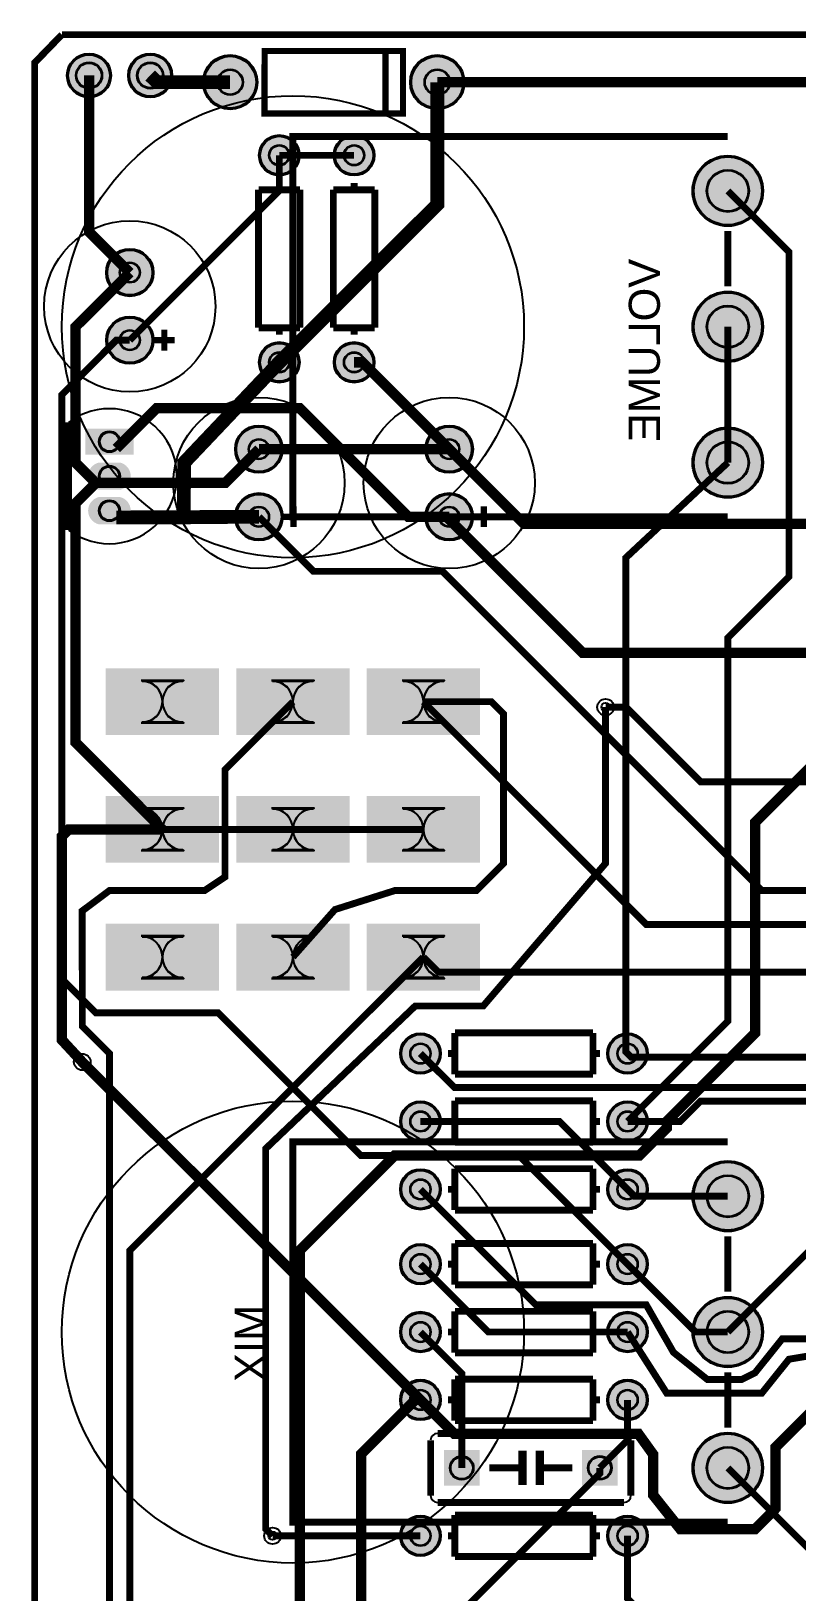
# Model space of a CAD drawing. Extents: x -5 to 4336, y -4444 to 320.
# Drawn here: x -5 to 1104, y -2256 to 5 of the extents above; entities that cross this region are included whole.
import ezdxf

# ---------------------------------------------------------------- set-up
doc = ezdxf.new("R2010")
doc.units = 9
for name, color, linetype, true_color in [('BoardOutLine', 7, 'Continuous', 0xff00ff), ('BottomLayer', 7, 'Continuous', 0xff9900), ('BottomSilkLayer', 7, 'Continuous', 0x66cc33), ('BottomSolderMaskLayer', 7, 'Continuous', 0xaa00ff), ('Hole', 7, 'Continuous', 0x222222), ('Multi-Layer', 7, 'Continuous', 0xc0c0c0), ('TopLayer', 7, 'Continuous', 0xff0000), ('TopSilkLayer', 7, 'Continuous', 0xffcc00), ('TopSolderMaskLayer', 7, 'Continuous', 0x800080)]:
    doc.layers.add(name, color=color, linetype=linetype, true_color=true_color)
doc.styles.get("Standard").update_dxf_attribs({"font": 'arial.ttf'})

msp = doc.modelspace()

# ---------------------------------------------------------------- hatches: boundary and pattern name
at = {"layer": 'BottomSolderMaskLayer'}
for points in [[(46.7, -59.1, 1), (110.7, -59.1, 1)], [(135.3, -59.1, 1), (199.3, -59.1, 1)], [(243.6, -68.9, 1), (322.6, -68.9, 1)], [(543.6, -68.9, 1), (622.6, -68.9, 1)], [(324.8, -174.8, 1), (383.8, -174.8, 1)], [(433.1, -174.8, 1), (492.1, -174.8, 1)], [(952.7, -226.4, 1), (1055.2, -226.4, 1)], [(103.3, -344.7, 1), (172.3, -344.7, 1)], [(952.7, -423.2, 1), (1055.2, -423.2, 1)], [(103.3, -442.7, 1), (172.3, -442.7, 1)], [(324.8, -474.8, 1), (383.8, -474.8, 1)], [(433.1, -474.8, 1), (492.1, -474.8, 1)], [(143.3, -570.9), (143.3, -608.6), (73.2, -608.6), (73.2, -570.9)], [(290.3, -600.6, 1), (359.3, -600.6, 1)], [(565.9, -600.6, 1), (634.9, -600.6, 1)], [(952.7, -620.1, 1), (1055.2, -620.1, 1)], [(123.6, -620, -0.785398), (123.6, -659.5), (92.9, -659.5, -0.785398), (92.9, -620)], [(123.6, -670, -0.785398), (123.6, -709.5), (92.9, -709.5, -0.785398), (92.9, -670)], [(290.3, -698.6, 1), (359.3, -698.6, 1)], [(565.9, -698.6, 1), (634.9, -698.6, 1)], [(103, -1015), (103, -918.1), (267.1, -918.1), (267.1, -1015)], [(291.9, -1015), (291.9, -918.1), (456.1, -918.1), (456.1, -1015)], [(480.9, -1015), (480.9, -918.1), (645.1, -918.1), (645.1, -1015)], [(103, -1200), (103, -1103.1), (267.1, -1103.1), (267.1, -1200)], [(291.9, -1200), (291.9, -1103.1), (456.1, -1103.1), (456.1, -1200)], [(480.9, -1200), (480.9, -1103.1), (645.1, -1103.1), (645.1, -1200)], [(103, -1385.1), (103, -1288.2), (267.1, -1288.2), (267.1, -1385.1)], [(291.9, -1385.1), (291.9, -1288.2), (456.1, -1288.2), (456.1, -1385.1)], [(480.9, -1385.1), (480.9, -1288.2), (645.1, -1288.2), (645.1, -1385.1)], [(529.2, -1476.4, 1), (588.2, -1476.4, 1)], [(829.2, -1476.4, 1), (888.2, -1476.4, 1)], [(529.2, -1574.8, 1), (588.2, -1574.8, 1)], [(829.2, -1574.8, 1), (888.2, -1574.8, 1)], [(529.2, -1673.2, 1), (588.2, -1673.2, 1)], [(829.2, -1673.2, 1), (888.2, -1673.2, 1)], [(952.7, -1683.1, 1), (1055.2, -1683.1, 1)], [(529.2, -1781.5, 1), (588.2, -1781.5, 1)], [(829.2, -1781.5, 1), (888.2, -1781.5, 1)], [(952.7, -1879.9, 1), (1055.2, -1879.9, 1)], [(529.2, -1879.9, 1), (588.2, -1879.9, 1)], [(829.2, -1879.9, 1), (888.2, -1879.9, 1)], [(529.2, -1978.3, 1), (588.2, -1978.3, 1)], [(829.2, -1978.3, 1), (888.2, -1978.3, 1)], [(952.7, -2076.8, 1), (1055.2, -2076.8, 1)], [(592.7, -2050.9), (644.4, -2050.9), (644.4, -2102.6), (592.7, -2102.6)], [(792.7, -2050.9), (844.4, -2050.9), (844.4, -2102.6), (792.7, -2102.6)], [(529.2, -2175.2, 1), (588.2, -2175.2, 1)], [(829.2, -2175.2, 1), (888.2, -2175.2, 1)]]:
    msp.add_hatch(color=256, dxfattribs=at).paths.add_polyline_path(points)
at = {"layer": 'Multi-Layer'}
for points in [[(245.6, -68.9, 1), (320.6, -68.9, 1)], [(545.6, -68.9, 1), (620.6, -68.9, 1)], [(326.8, -174.8, 1), (381.8, -174.8, 1)], [(435.1, -174.8, 1), (490.1, -174.8, 1)], [(954.7, -226.4, 1), (1053.2, -226.4, 1)], [(105.3, -344.7, 1), (170.3, -344.7, 1)], [(954.7, -423.2, 1), (1053.2, -423.2, 1)], [(105.3, -442.7, 1), (170.3, -442.7, 1)], [(326.8, -474.8, 1), (381.8, -474.8, 1)], [(435.1, -474.8, 1), (490.1, -474.8, 1)], [(139.8, -572), (139.8, -607.5), (76.8, -607.5), (76.8, -572)], [(292.3, -600.6, 1), (357.3, -600.6, 1)], [(567.9, -600.6, 1), (632.9, -600.6, 1)], [(954.7, -620.1, 1), (1053.2, -620.1, 1)], [(122, -622, -0.785398), (122, -657.5), (94.5, -657.5, -0.785398), (94.5, -622)], [(122, -672, -0.785398), (122, -707.5), (94.5, -707.5, -0.785398), (94.5, -672)], [(292.3, -698.6, 1), (357.3, -698.6, 1)], [(567.9, -698.6, 1), (632.9, -698.6, 1)], [(106.3, -1013.8), (106.3, -919.3), (263.8, -919.3), (263.8, -1013.8)], [(295.3, -1013.8), (295.3, -919.3), (452.8, -919.3), (452.8, -1013.8)], [(484.3, -1013.8), (484.3, -919.3), (641.7, -919.3), (641.7, -1013.8)], [(106.3, -1198.8), (106.3, -1104.3), (263.8, -1104.3), (263.8, -1198.8)], [(295.3, -1198.8), (295.3, -1104.3), (452.8, -1104.3), (452.8, -1198.8)], [(484.3, -1198.8), (484.3, -1104.3), (641.7, -1104.3), (641.7, -1198.8)], [(106.3, -1383.9), (106.3, -1289.4), (263.8, -1289.4), (263.8, -1383.9)], [(295.3, -1383.9), (295.3, -1289.4), (452.8, -1289.4), (452.8, -1383.9)], [(484.3, -1383.9), (484.3, -1289.4), (641.7, -1289.4), (641.7, -1383.9)], [(531.2, -1476.4, 1), (586.2, -1476.4, 1)], [(831.2, -1476.4, 1), (886.2, -1476.4, 1)], [(531.2, -1574.8, 1), (586.2, -1574.8, 1)], [(831.2, -1574.8, 1), (886.2, -1574.8, 1)], [(531.2, -1673.2, 1), (586.2, -1673.2, 1)], [(831.2, -1673.2, 1), (886.2, -1673.2, 1)], [(954.7, -1683.1, 1), (1053.2, -1683.1, 1)], [(531.2, -1781.5, 1), (586.2, -1781.5, 1)], [(831.2, -1781.5, 1), (886.2, -1781.5, 1)], [(954.7, -1879.9, 1), (1053.2, -1879.9, 1)], [(531.2, -1879.9, 1), (586.2, -1879.9, 1)], [(831.2, -1879.9, 1), (886.2, -1879.9, 1)], [(531.2, -1978.3, 1), (586.2, -1978.3, 1)], [(831.2, -1978.3, 1), (886.2, -1978.3, 1)], [(954.7, -2076.8, 1), (1053.2, -2076.8, 1)], [(594.7, -2052.9), (642.4, -2052.9), (642.4, -2100.6), (594.7, -2100.6)], [(794.7, -2052.9), (842.4, -2052.9), (842.4, -2100.6), (794.7, -2100.6)], [(531.2, -2175.2, 1), (586.2, -2175.2, 1)], [(831.2, -2175.2, 1), (886.2, -2175.2, 1)]]:
    msp.add_hatch(color=256, dxfattribs=at).paths.add_polyline_path(points)
at = {"layer": 'TopSolderMaskLayer'}
for points in [[(46.7, -59.1, 1), (110.7, -59.1, 1)], [(135.3, -59.1, 1), (199.3, -59.1, 1)], [(243.6, -68.9, 1), (322.6, -68.9, 1)], [(543.6, -68.9, 1), (622.6, -68.9, 1)], [(324.8, -174.8, 1), (383.8, -174.8, 1)], [(433.1, -174.8, 1), (492.1, -174.8, 1)], [(952.7, -226.4, 1), (1055.2, -226.4, 1)], [(103.3, -344.7, 1), (172.3, -344.7, 1)], [(952.7, -423.2, 1), (1055.2, -423.2, 1)], [(103.3, -442.7, 1), (172.3, -442.7, 1)], [(324.8, -474.8, 1), (383.8, -474.8, 1)], [(433.1, -474.8, 1), (492.1, -474.8, 1)], [(143.3, -570.9), (143.3, -608.6), (73.2, -608.6), (73.2, -570.9)], [(290.3, -600.6, 1), (359.3, -600.6, 1)], [(565.9, -600.6, 1), (634.9, -600.6, 1)], [(952.7, -620.1, 1), (1055.2, -620.1, 1)], [(123.6, -620, -0.785398), (123.6, -659.5), (92.9, -659.5, -0.785398), (92.9, -620)], [(123.6, -670, -0.785398), (123.6, -709.5), (92.9, -709.5, -0.785398), (92.9, -670)], [(290.3, -698.6, 1), (359.3, -698.6, 1)], [(565.9, -698.6, 1), (634.9, -698.6, 1)], [(103, -1015), (103, -918.1), (267.1, -918.1), (267.1, -1015)], [(291.9, -1015), (291.9, -918.1), (456.1, -918.1), (456.1, -1015)], [(480.9, -1015), (480.9, -918.1), (645.1, -918.1), (645.1, -1015)], [(103, -1200), (103, -1103.1), (267.1, -1103.1), (267.1, -1200)], [(291.9, -1200), (291.9, -1103.1), (456.1, -1103.1), (456.1, -1200)], [(480.9, -1200), (480.9, -1103.1), (645.1, -1103.1), (645.1, -1200)], [(103, -1385.1), (103, -1288.2), (267.1, -1288.2), (267.1, -1385.1)], [(291.9, -1385.1), (291.9, -1288.2), (456.1, -1288.2), (456.1, -1385.1)], [(480.9, -1385.1), (480.9, -1288.2), (645.1, -1288.2), (645.1, -1385.1)], [(529.2, -1476.4, 1), (588.2, -1476.4, 1)], [(829.2, -1476.4, 1), (888.2, -1476.4, 1)], [(529.2, -1574.8, 1), (588.2, -1574.8, 1)], [(829.2, -1574.8, 1), (888.2, -1574.8, 1)], [(529.2, -1673.2, 1), (588.2, -1673.2, 1)], [(829.2, -1673.2, 1), (888.2, -1673.2, 1)], [(952.7, -1683.1, 1), (1055.2, -1683.1, 1)], [(529.2, -1781.5, 1), (588.2, -1781.5, 1)], [(829.2, -1781.5, 1), (888.2, -1781.5, 1)], [(952.7, -1879.9, 1), (1055.2, -1879.9, 1)], [(529.2, -1879.9, 1), (588.2, -1879.9, 1)], [(829.2, -1879.9, 1), (888.2, -1879.9, 1)], [(529.2, -1978.3, 1), (588.2, -1978.3, 1)], [(829.2, -1978.3, 1), (888.2, -1978.3, 1)], [(952.7, -2076.8, 1), (1055.2, -2076.8, 1)], [(592.7, -2050.9), (644.4, -2050.9), (644.4, -2102.6), (592.7, -2102.6)], [(792.7, -2050.9), (844.4, -2050.9), (844.4, -2102.6), (792.7, -2102.6)], [(529.2, -2175.2, 1), (588.2, -2175.2, 1)], [(829.2, -2175.2, 1), (888.2, -2175.2, 1)]]:
    msp.add_hatch(color=256, dxfattribs=at).paths.add_polyline_path(points)

# ---------------------------------------------------------------- linework, layer by layer
at = {"layer": 'BoardOutLine', "const_width": 10}
for points in [[(2037.4, -3927.2), (39, -3918.4), (0, -3889), (0, -40.7), (39.4, 0)], [(39.4, 0), (2204.1, 0)]]:
    msp.add_lwpolyline(points, dxfattribs=at)
at = {"layer": 'BottomLayer'}
for points, const_width in [([(858.7, -1574.8), (1003.9, -1429.5), (1003.9, -874.1), (1092.5, -785.5), (1092.5, -315), (1003.9, -226.4)], 10), ([(137.8, -344.7), (59.1, -423.4), (59.1, -620.1), (88.6, -649.6), (118.1, -649.6)], 15), ([(1003.9, -620.1), (1003.9, -423.2)], 10), ([(118.1, -599.6), (176.4, -541.3), (383.9, -541.3), (541.1, -698.6), (600.4, -698.6)], 15), ([(118.1, -649.6), (275.8, -649.6), (324.8, -600.6)], 15), ([(858.7, -1476.4), (856.3, -1474), (856.3, -757.9), (1003.9, -620.1)], 10), ([(372.8, -2593.7), (383.9, -2582.7), (383.9, -1761.8), (521.7, -1624), (876, -1624), (915.4, -1584.6), (915.4, -1574.8), (1043.3, -1446.9), (1043.3, -1141.5), (1525.4, -659.4)], 15), ([(374, -966.5), (275.6, -1065), (275.6, -1220.5), (246.1, -1240.2), (108.3, -1240.2), (68.9, -1269.7), (69, -1437), (108.3, -1476.3), (108.3, -2411), (108.3, -3051.2)], 10), ([(344.5, -2175.2), (334.6, -2165.3), (334.6, -1614.2), (551.2, -1407.5), (649.6, -1407.5), (826.8, -1200.8), (826.8, -974.4)], 10), ([(374, -1336.6), (435, -1267.7), (521.7, -1240.2), (639.8, -1240.2), (679.1, -1200.8), (679.1, -984.3), (661.4, -966.5), (563, -966.5)], 10), ([(185, -1151.6), (49.2, -1151.6), (39.4, -1161.4), (39.4, -1456.7), (68.9, -1488.6)], 15), ([(563, -1336.6), (137.8, -1761.8), (137.8, -2391.7), (137.8, -3002)], 10), ([(1003.9, -1683.1), (868.5, -1683.1), (858.7, -1673.2)], 10), ([(558.7, -1978.3), (607.9, -2027.6), (874.5, -2027.6), (895.7, -2057.1), (895.7, -2116.1), (935, -2165.4), (1043.3, -2165.4), (1072.8, -2135.8), (1072.8, -2047.2), (1181.1, -1939), (1350.8, -1939), (1508.3, -1781.5)], 15), ([(472.8, -2593.7), (472.8, -2056.7), (551.2, -1978.3), (558.7, -1978.3)], 15), ([(561, -3828.7), (521.7, -3789.4), (521.7, -2381.9), (818.5, -2085), (818.5, -2076.8)], 10), ([(1072.8, -3193.7), (925.2, -3046.1), (925.2, -2332.7), (858.7, -2266.1), (858.7, -2175.2)], 10)]:
    msp.add_lwpolyline(points, dxfattribs=dict(at, const_width=const_width))
at = {"layer": 'BottomSilkLayer', "const_width": 10}
for points in [[(1003.9, -698.8), (374, -698.8), (374, -147.6), (1003.9, -147.6), (1003.9, -147.6)], [(1003.9, -284.7), (1003.9, -364.9)], [(1003.9, -481.5), (1003.9, -561.8)], [(1003.9, -2155.5), (374, -2155.5), (374, -1604.3), (1003.9, -1604.3), (1003.9, -1604.3)], [(1003.9, -1741.4), (1003.9, -1821.6)], [(1003.9, -1938.2), (1003.9, -2018.5)]]:
    msp.add_lwpolyline(points, dxfattribs=at)
at = {"layer": 'BottomSilkLayer'}
for centre in [(374, -423.2), (374, -1879.9)]:
    msp.add_circle(centre, 334.7, dxfattribs=at)
at = {"layer": 'BottomSolderMaskLayer'}
for points in [[(154.3, -935.8), (215.8, -935.8)], [(343.2, -935.8), (404.8, -935.8)], [(532.2, -935.8), (593.8, -935.8)], [(154.3, -997.3), (215.8, -997.3)], [(343.2, -997.3), (404.8, -997.3)], [(532.2, -997.3), (593.8, -997.3)], [(154.3, -1120.8), (215.8, -1120.8)], [(343.2, -1120.8), (404.8, -1120.8)], [(532.2, -1120.8), (593.8, -1120.8)], [(154.3, -1182.4), (215.8, -1182.4)], [(343.2, -1182.4), (404.8, -1182.4)], [(532.2, -1182.4), (593.8, -1182.4)], [(154.3, -1305.8), (215.8, -1305.8)], [(343.2, -1305.8), (404.8, -1305.8)], [(532.2, -1305.8), (593.8, -1305.8)], [(154.3, -1367.4), (215.8, -1367.4)], [(343.2, -1367.4), (404.8, -1367.4)], [(532.2, -1367.4), (593.8, -1367.4)]]:
    msp.add_lwpolyline(points, close=True, dxfattribs=at)
for centre, radius in [((78.7, -59.1), 32), ((78.7, -59.1), 19.2), ((167.3, -59.1), 32), ((167.3, -59.1), 19.2), ((283.1, -68.9), 39.5), ((583.1, -68.9), 39.5), ((283.1, -68.9), 18.7), ((583.1, -68.9), 18.7), ((354.3, -174.8), 29.5), ((462.6, -174.8), 29.5), ((354.3, -174.8), 15), ((462.6, -174.8), 15), ((1003.9, -226.4), 51.2), ((1003.9, -226.4), 30.7), ((137.8, -344.7), 34.5), ((137.8, -344.7), 14.9), ((1003.9, -423.2), 51.2), ((1003.9, -423.2), 30.7), ((137.8, -442.7), 34.5), ((137.8, -442.7), 14.9), ((354.3, -474.8), 29.5), ((462.6, -474.8), 29.5), ((354.3, -474.8), 15), ((462.6, -474.8), 15), ((108.3, -589.8), 15.3), ((324.8, -600.6), 34.5), ((324.8, -600.6), 14.9), ((600.4, -600.6), 34.5), ((600.4, -600.6), 14.9), ((1003.9, -620.1), 51.2), ((1003.9, -620.1), 30.7), ((108.3, -639.8), 15.3), ((108.3, -689.8), 15.3), ((324.8, -698.6), 34.5), ((600.4, -698.6), 34.5), ((324.8, -698.6), 14.9), ((600.4, -698.6), 14.9), ((558.7, -1476.4), 29.5), ((858.7, -1476.4), 29.5), ((558.7, -1476.4), 15), ((858.7, -1476.4), 15), ((558.7, -1574.8), 29.5), ((558.7, -1574.8), 15), ((858.7, -1574.8), 29.5), ((858.7, -1574.8), 15), ((558.7, -1673.2), 29.5), ((858.7, -1673.2), 29.5), ((1003.9, -1683.1), 51.2), ((558.7, -1673.2), 15), ((858.7, -1673.2), 15), ((1003.9, -1683.1), 30.7), ((558.7, -1781.5), 29.5), ((858.7, -1781.5), 29.5), ((558.7, -1781.5), 15), ((858.7, -1781.5), 15), ((1003.9, -1879.9), 51.2), ((558.7, -1879.9), 29.5), ((858.7, -1879.9), 29.5), ((1003.9, -1879.9), 30.7), ((558.7, -1879.9), 15), ((858.7, -1879.9), 15), ((558.7, -1978.3), 29.5), ((558.7, -1978.3), 15), ((858.7, -1978.3), 29.5), ((858.7, -1978.3), 15), ((1003.9, -2076.8), 51.2), ((1003.9, -2076.8), 30.7), ((618.5, -2076.8), 17.3), ((818.5, -2076.8), 17.3), ((558.7, -2175.2), 29.5), ((858.7, -2175.2), 29.5), ((558.7, -2175.2), 15), ((858.7, -2175.2), 15)]:
    msp.add_circle(centre, radius, dxfattribs=at)
for centre, start, end in [((154.3, -966.5), 270, 90), ((215.8, -966.5), 90, 270), ((343.2, -966.5), 270, 90), ((404.8, -966.5), 90, 270), ((532.2, -966.5), 270, 90), ((593.8, -966.5), 90, 270), ((154.3, -1151.6), 270, 90), ((215.8, -1151.6), 90, 270), ((343.2, -1151.6), 270, 90), ((404.8, -1151.6), 90, 270), ((532.2, -1151.6), 270, 90), ((593.8, -1151.6), 90, 270), ((154.3, -1336.6), 270, 90), ((215.8, -1336.6), 90, 270), ((343.2, -1336.6), 270, 90), ((404.8, -1336.6), 90, 270), ((532.2, -1336.6), 270, 90), ((593.8, -1336.6), 90, 270)]:
    msp.add_arc(centre, 30.8, start, end, dxfattribs=at)
at = {"layer": 'Hole'}
for centre in [(826.8, -974.4), (68.9, -1488.6), (344.5, -2175.2)]:
    msp.add_circle(centre, 6, dxfattribs=at)
at = {"layer": 'Multi-Layer'}
for points in [[(155.5, -937), (214.6, -937)], [(344.5, -937), (403.5, -937)], [(533.5, -937), (592.5, -937)], [(155.5, -996.1), (214.6, -996.1)], [(344.5, -996.1), (403.5, -996.1)], [(533.5, -996.1), (592.5, -996.1)], [(155.5, -1122), (214.6, -1122)], [(344.5, -1122), (403.5, -1122)], [(533.5, -1122), (592.5, -1122)], [(155.5, -1181.1), (214.6, -1181.1)], [(344.5, -1181.1), (403.5, -1181.1)], [(533.5, -1181.1), (592.5, -1181.1)], [(155.5, -1307.1), (214.6, -1307.1)], [(344.5, -1307.1), (403.5, -1307.1)], [(533.5, -1307.1), (592.5, -1307.1)], [(155.5, -1366.1), (214.6, -1366.1)], [(344.5, -1366.1), (403.5, -1366.1)], [(533.5, -1366.1), (592.5, -1366.1)]]:
    msp.add_lwpolyline(points, close=True, dxfattribs=at)
for centre, radius in [((78.7, -59.1), 30), ((78.7, -59.1), 18), ((167.3, -59.1), 30), ((167.3, -59.1), 18), ((283.1, -68.9), 37.5), ((583.1, -68.9), 37.5), ((283.1, -68.9), 17.7), ((583.1, -68.9), 17.7), ((354.3, -174.8), 27.5), ((462.6, -174.8), 27.5), ((354.3, -174.8), 14), ((462.6, -174.8), 14), ((1003.9, -226.4), 49.2), ((1003.9, -226.4), 29.5), ((137.8, -344.7), 32.5), ((137.8, -344.7), 14), ((1003.9, -423.2), 49.2), ((1003.9, -423.2), 29.5), ((137.8, -442.7), 32.5), ((137.8, -442.7), 14), ((354.3, -474.8), 27.5), ((462.6, -474.8), 27.5), ((354.3, -474.8), 14), ((462.6, -474.8), 14), ((108.3, -589.8), 13.8), ((324.8, -600.6), 32.5), ((324.8, -600.6), 14), ((600.4, -600.6), 32.5), ((600.4, -600.6), 14), ((1003.9, -620.1), 49.2), ((1003.9, -620.1), 29.5), ((108.3, -639.8), 13.8), ((108.3, -689.8), 13.8), ((324.8, -698.6), 32.5), ((600.4, -698.6), 32.5), ((324.8, -698.6), 14), ((600.4, -698.6), 14), ((826.8, -974.4), 12), ((558.7, -1476.4), 27.5), ((558.7, -1476.4), 14), ((858.7, -1476.4), 27.5), ((858.7, -1476.4), 14), ((68.9, -1488.6), 12), ((558.7, -1574.8), 27.5), ((858.7, -1574.8), 27.5), ((558.7, -1574.8), 14), ((858.7, -1574.8), 14), ((558.7, -1673.2), 27.5), ((858.7, -1673.2), 27.5), ((1003.9, -1683.1), 49.2), ((558.7, -1673.2), 14), ((858.7, -1673.2), 14), ((1003.9, -1683.1), 29.5), ((558.7, -1781.5), 27.5), ((858.7, -1781.5), 27.5), ((558.7, -1781.5), 14), ((858.7, -1781.5), 14), ((1003.9, -1879.9), 49.2), ((558.7, -1879.9), 27.5), ((858.7, -1879.9), 27.5), ((1003.9, -1879.9), 29.5), ((558.7, -1879.9), 14), ((858.7, -1879.9), 14), ((558.7, -1978.3), 27.5), ((558.7, -1978.3), 14), ((858.7, -1978.3), 27.5), ((858.7, -1978.3), 14), ((1003.9, -2076.8), 49.2), ((1003.9, -2076.8), 29.5), ((618.5, -2076.8), 16), ((818.5, -2076.8), 16), ((558.7, -2175.2), 27.5), ((858.7, -2175.2), 27.5), ((344.5, -2175.2), 12), ((558.7, -2175.2), 14), ((858.7, -2175.2), 14)]:
    msp.add_circle(centre, radius, dxfattribs=at)
for centre, start, end in [((155.5, -966.5), 270, 90), ((214.6, -966.5), 90, 270), ((344.5, -966.5), 270, 90), ((403.5, -966.5), 90, 270), ((533.5, -966.5), 270, 90), ((592.5, -966.5), 90, 270), ((155.5, -1151.6), 270, 90), ((214.6, -1151.6), 90, 270), ((344.5, -1151.6), 270, 90), ((403.5, -1151.6), 90, 270), ((533.5, -1151.6), 270, 90), ((592.5, -1151.6), 90, 270), ((155.5, -1336.6), 270, 90), ((214.6, -1336.6), 90, 270), ((344.5, -1336.6), 270, 90), ((403.5, -1336.6), 90, 270), ((533.5, -1336.6), 270, 90), ((592.5, -1336.6), 90, 270)]:
    msp.add_arc(centre, 29.5, start, end, dxfattribs=at)
at = {"layer": 'TopLayer'}
for points, const_width in [([(137.8, -344.7), (78.7, -285.6), (78.7, -59.1)], 15), ([(167.3, -59.1), (177.2, -68.9), (283.1, -68.9)], 20), ([(583.1, -68.9), (583.1, -246.1), (354.3, -474.8)], 20), ([(583.1, -68.9), (1387.8, -68.9), (1446.9, -128), (1465, -128)], 15), ([(137.8, -442.7), (354.3, -226.2), (354.3, -174.8)], 10), ([(354.3, -174.8), (462.6, -174.8)], 10), ([(858.7, -1781.5), (701.2, -1624), (472.4, -1624), (265.8, -1417.3), (88.6, -1417.3), (39.4, -1368.1), (39.4, -521.7), (118.3, -442.7), (137.8, -442.7)], 10), ([(354.3, -474.8), (216.5, -620.1), (215.8, -699.6), (118.1, -699.6)], 20), ([(600.4, -600.6), (474.6, -474.8), (462.6, -474.8)], 15), ([(324.8, -600.6), (600.4, -600.6)], 15), ([(600.4, -600.6), (708.4, -708.7), (1378, -708.7), (1427.4, -659.4)], 15), ([(185, -1151.6), (59.1, -1025.6), (59.1, -679.1), (88.6, -649.6), (118.1, -649.6)], 15), ([(118.1, -699.6), (324.8, -698.6)], 20), ([(324.8, -698.6), (403.8, -777.6), (590.6, -777.6), (1053.1, -1240.2), (1210.6, -1240.2)], 10), ([(596.4, -698.6), (793.5, -895.7), (1781.5, -895.7)], 15), ([(563, -966.5), (885.9, -1289.4), (1161.4, -1289.4), (1278.1, -1289.4), (1287.9, -1279.5)], 10), ([(826.8, -974.4), (856.3, -974.4), (964.6, -1082.7), (1181.1, -1082.7), (1377.9, -1279.5), (1377.9, -1279.5)], 10), ([(374, -1151.6), (305.1, -1151.6), (185, -1151.6)], 10), ([(563, -1151.6), (442.9, -1151.6), (374, -1151.6)], 10), ([(563, -1336.6), (584.6, -1358.3), (1574.8, -1358.3), (1683.1, -1250), (3090.6, -1250), (3152, -1311.4), (3152, -1316.5)], 10), ([(68.9, -1488.6), (68.9, -1488.6), (558.7, -1978.3)], 15), ([(558.7, -1476.4), (607.9, -1525.6), (1240.2, -1525.6), (1296.1, -1581.5), (1508.3, -1581.5)], 10), ([(858.7, -1476.4), (863.8, -1481.5), (1208.3, -1481.5)], 10), ([(1208.3, -1581.5), (1172, -1545.3), (964.6, -1545.3), (935, -1574.8), (858.7, -1574.8)], 10), ([(858.7, -1673.2), (760.2, -1574.8), (558.7, -1574.8)], 10), ([(558.7, -1673.2), (726, -1840.6), (885.8, -1840.6), (925.2, -1909.4), (974.4, -1948.8), (1023.6, -1948.8), (1043.3, -1939), (1082.7, -1889.8), (1141.7, -1889.8), (1190.9, -1840.6), (1230.3, -1840.6), (1250, -1860.2), (1250, -1899.6), (1220.5, -1929.1), (1200.8, -1929.1), (1151.6, -1978.3), (1151.6, -2116.1), (1259.8, -2224.4), (1268.1, -2224.4)], 10), ([(1003.9, -1879.9), (1202.4, -1681.5), (1208.3, -1681.5)], 10), ([(558.7, -1781.5), (657.1, -1879.9), (858.7, -1879.9)], 10), ([(858.7, -1781.5), (957.1, -1879.9), (1003.9, -1879.9)], 10), ([(618.5, -2076.8), (618.5, -1939.8), (558.7, -1879.9)], 10), ([(858.7, -1879.9), (915.4, -1968.5), (1053.1, -1968.5), (1092.5, -1919.3), (1151.6, -1909.4), (1208.3, -1881.5)], 10), ([(818.5, -2076.8), (858.7, -2036.6), (858.7, -1978.3)], 10), ([(1003.9, -2076.8), (1250, -2322.8), (1466.5, -2322.8)], 10), ([(558.7, -2175.2), (344.5, -2175.2)], 10)]:
    msp.add_lwpolyline(points, dxfattribs=dict(at, const_width=const_width))
at = {"layer": 'TopSilkLayer', "const_width": 9}
msp.add_lwpolyline([(333.1, -23.6), (533.5, -23.6), (533.5, -114.2), (332.7, -114.2), (333.1, -23.6)], close=True, dxfattribs=at)
at = {"layer": 'TopSilkLayer'}
for points, const_width in [([(508.1, -23.6), (508.1, -114.2)], 9), ([(324.3, -424.8), (324.3, -224.8)], 10), ([(324.3, -224.8), (354.3, -224.8)], 10), ([(354.3, -224.8), (354.3, -214.8)], 10), ([(354.3, -224.8), (384.3, -224.8)], 10), ([(384.3, -224.8), (384.3, -424.8)], 10), ([(432.6, -424.8), (432.6, -224.8)], 10), ([(432.6, -224.8), (462.6, -224.8)], 10), ([(462.6, -224.8), (462.6, -214.8)], 10), ([(462.6, -224.8), (492.6, -224.8)], 10), ([(492.6, -224.8), (492.6, -424.8)], 10), ([(187.8, -457.7), (187.8, -427.7)], 9), ([(354.3, -424.8), (324.3, -424.8)], 10), ([(384.3, -424.8), (354.3, -424.8)], 10), ([(354.3, -424.8), (354.3, -434.8)], 10), ([(462.6, -424.8), (432.6, -424.8)], 10), ([(492.6, -424.8), (462.6, -424.8)], 10), ([(462.6, -424.8), (462.6, -434.8)], 10), ([(172.8, -442.7), (202.8, -442.7)], 9), ([(49.2, -717.7), (49.2, -561.8)], 10), ([(359.8, -698.6), (389.8, -698.6)], 9), ([(374.8, -713.6), (374.8, -683.6)], 9), ([(635.4, -698.6), (665.4, -698.6)], 9), ([(650.4, -713.6), (650.4, -683.6)], 9), ([(608.7, -1476.4), (608.7, -1446.4)], 10), ([(608.7, -1446.4), (808.7, -1446.4)], 10), ([(808.7, -1446.4), (808.7, -1476.4)], 10), ([(608.7, -1476.4), (598.7, -1476.4)], 10), ([(608.7, -1506.4), (608.7, -1476.4)], 10), ([(808.7, -1476.4), (808.7, -1506.4)], 10), ([(808.7, -1476.4), (818.7, -1476.4)], 10), ([(808.7, -1506.4), (608.7, -1506.4)], 10), ([(608.7, -1544.8), (808.7, -1544.8)], 10), ([(608.7, -1574.8), (608.7, -1544.8)], 10), ([(808.7, -1544.8), (808.7, -1574.8)], 10), ([(608.7, -1574.8), (598.7, -1574.8)], 10), ([(608.7, -1604.8), (608.7, -1574.8)], 10), ([(808.7, -1574.8), (808.7, -1604.8)], 10), ([(808.7, -1574.8), (818.7, -1574.8)], 10), ([(808.7, -1604.8), (608.7, -1604.8)], 10), ([(608.7, -1643.2), (808.7, -1643.2)], 10), ([(608.7, -1673.2), (608.7, -1643.2)], 10), ([(808.7, -1643.2), (808.7, -1673.2)], 10), ([(608.7, -1673.2), (598.7, -1673.2)], 10), ([(608.7, -1703.2), (608.7, -1673.2)], 10), ([(808.7, -1673.2), (808.7, -1703.2)], 10), ([(808.7, -1673.2), (818.7, -1673.2)], 10), ([(808.7, -1703.2), (608.7, -1703.2)], 10), ([(608.7, -1751.5), (808.7, -1751.5)], 10), ([(608.7, -1781.5), (608.7, -1751.5)], 10), ([(808.7, -1751.5), (808.7, -1781.5)], 10), ([(608.7, -1781.5), (598.7, -1781.5)], 10), ([(608.7, -1811.5), (608.7, -1781.5)], 10), ([(808.7, -1781.5), (808.7, -1811.5)], 10), ([(808.7, -1781.5), (818.7, -1781.5)], 10), ([(808.7, -1811.5), (608.7, -1811.5)], 10), ([(608.7, -1849.9), (808.7, -1849.9)], 10), ([(608.7, -1879.9), (608.7, -1849.9)], 10), ([(808.7, -1849.9), (808.7, -1879.9)], 10), ([(608.7, -1879.9), (598.7, -1879.9)], 10), ([(608.7, -1909.9), (608.7, -1879.9)], 10), ([(808.7, -1879.9), (808.7, -1909.9)], 10), ([(808.7, -1879.9), (818.7, -1879.9)], 10), ([(808.7, -1909.9), (608.7, -1909.9)], 10), ([(608.7, -1978.3), (608.7, -1948.3)], 10), ([(608.7, -1948.3), (808.7, -1948.3)], 10), ([(808.7, -1948.3), (808.7, -1978.3)], 10), ([(608.7, -1978.3), (598.7, -1978.3)], 10), ([(608.7, -2008.3), (608.7, -1978.3)], 10), ([(808.7, -1978.3), (808.7, -2008.3)], 10), ([(808.7, -1978.3), (818.7, -1978.3)], 10), ([(808.7, -2008.3), (608.7, -2008.3)], 10), ([(573.5, -2036.8), (573.5, -2116.8)], 10), ([(853.5, -2026.8), (583.5, -2026.8)], 10), ([(863.5, -2116.8), (863.5, -2036.8)], 10), ([(706.5, -2051.8), (706.5, -2076.8)], 12), ([(731.5, -2051.8), (731.5, -2076.8)], 12), ([(706.5, -2076.8), (658.5, -2076.8)], 10), ([(706.5, -2076.8), (706.5, -2101.8)], 12), ([(731.5, -2076.8), (731.5, -2101.8)], 12), ([(731.5, -2076.8), (778.5, -2076.8)], 10), ([(583.5, -2126.8), (853.5, -2126.8)], 10), ([(608.7, -2175.2), (608.7, -2145.2)], 10), ([(608.7, -2145.2), (808.7, -2145.2)], 10), ([(808.7, -2145.2), (808.7, -2175.2)], 10), ([(608.7, -2175.2), (598.7, -2175.2)], 10), ([(608.7, -2205.2), (608.7, -2175.2)], 10), ([(808.7, -2175.2), (808.7, -2205.2)], 10), ([(808.7, -2175.2), (818.7, -2175.2)], 10), ([(808.7, -2205.2), (608.7, -2205.2)], 10)]:
    msp.add_lwpolyline(points, dxfattribs=dict(at, const_width=const_width))
for centre in [(137.8, -393.7), (324.8, -649.6), (600.4, -649.6)]:
    msp.add_circle(centre, 124, dxfattribs=at)
for centre, radius, start, end in [((108.2, -639.8), 97.8, 232.8995, 127.1005), ((583.5, -2036.8), 10, 90, 180), ((853.5, -2036.8), 10, 0, 90), ((583.5, -2116.8), 10, 180, 270), ((853.5, -2116.8), 10, 270, 0)]:
    msp.add_arc(centre, radius, start, end, dxfattribs=at)
at = {"layer": 'TopSolderMaskLayer'}
for points in [[(154.3, -935.8), (215.8, -935.8)], [(343.2, -935.8), (404.8, -935.8)], [(532.2, -935.8), (593.8, -935.8)], [(154.3, -997.3), (215.8, -997.3)], [(343.2, -997.3), (404.8, -997.3)], [(532.2, -997.3), (593.8, -997.3)], [(154.3, -1120.8), (215.8, -1120.8)], [(343.2, -1120.8), (404.8, -1120.8)], [(532.2, -1120.8), (593.8, -1120.8)], [(154.3, -1182.4), (215.8, -1182.4)], [(343.2, -1182.4), (404.8, -1182.4)], [(532.2, -1182.4), (593.8, -1182.4)], [(154.3, -1305.8), (215.8, -1305.8)], [(343.2, -1305.8), (404.8, -1305.8)], [(532.2, -1305.8), (593.8, -1305.8)], [(154.3, -1367.4), (215.8, -1367.4)], [(343.2, -1367.4), (404.8, -1367.4)], [(532.2, -1367.4), (593.8, -1367.4)]]:
    msp.add_lwpolyline(points, close=True, dxfattribs=at)
for centre, radius in [((78.7, -59.1), 32), ((78.7, -59.1), 19.2), ((167.3, -59.1), 32), ((167.3, -59.1), 19.2), ((283.1, -68.9), 39.5), ((583.1, -68.9), 39.5), ((283.1, -68.9), 18.7), ((583.1, -68.9), 18.7), ((354.3, -174.8), 29.5), ((462.6, -174.8), 29.5), ((354.3, -174.8), 15), ((462.6, -174.8), 15), ((1003.9, -226.4), 51.2), ((1003.9, -226.4), 30.7), ((137.8, -344.7), 34.5), ((137.8, -344.7), 14.9), ((1003.9, -423.2), 51.2), ((1003.9, -423.2), 30.7), ((137.8, -442.7), 34.5), ((137.8, -442.7), 14.9), ((354.3, -474.8), 29.5), ((462.6, -474.8), 29.5), ((354.3, -474.8), 15), ((462.6, -474.8), 15), ((108.3, -589.8), 15.3), ((324.8, -600.6), 34.5), ((324.8, -600.6), 14.9), ((600.4, -600.6), 34.5), ((600.4, -600.6), 14.9), ((1003.9, -620.1), 51.2), ((1003.9, -620.1), 30.7), ((108.3, -639.8), 15.3), ((108.3, -689.8), 15.3), ((324.8, -698.6), 34.5), ((600.4, -698.6), 34.5), ((324.8, -698.6), 14.9), ((600.4, -698.6), 14.9), ((558.7, -1476.4), 29.5), ((858.7, -1476.4), 29.5), ((558.7, -1476.4), 15), ((858.7, -1476.4), 15), ((558.7, -1574.8), 29.5), ((558.7, -1574.8), 15), ((858.7, -1574.8), 29.5), ((858.7, -1574.8), 15), ((558.7, -1673.2), 29.5), ((858.7, -1673.2), 29.5), ((1003.9, -1683.1), 51.2), ((558.7, -1673.2), 15), ((858.7, -1673.2), 15), ((1003.9, -1683.1), 30.7), ((558.7, -1781.5), 29.5), ((858.7, -1781.5), 29.5), ((558.7, -1781.5), 15), ((858.7, -1781.5), 15), ((1003.9, -1879.9), 51.2), ((558.7, -1879.9), 29.5), ((858.7, -1879.9), 29.5), ((1003.9, -1879.9), 30.7), ((558.7, -1879.9), 15), ((858.7, -1879.9), 15), ((558.7, -1978.3), 29.5), ((558.7, -1978.3), 15), ((858.7, -1978.3), 29.5), ((858.7, -1978.3), 15), ((1003.9, -2076.8), 51.2), ((1003.9, -2076.8), 30.7), ((618.5, -2076.8), 17.3), ((818.5, -2076.8), 17.3), ((558.7, -2175.2), 29.5), ((858.7, -2175.2), 29.5), ((558.7, -2175.2), 15), ((858.7, -2175.2), 15)]:
    msp.add_circle(centre, radius, dxfattribs=at)
for centre, start, end in [((154.3, -966.5), 270, 90), ((215.8, -966.5), 90, 270), ((343.2, -966.5), 270, 90), ((404.8, -966.5), 90, 270), ((532.2, -966.5), 270, 90), ((593.8, -966.5), 90, 270), ((154.3, -1151.6), 270, 90), ((215.8, -1151.6), 90, 270), ((343.2, -1151.6), 270, 90), ((404.8, -1151.6), 90, 270), ((532.2, -1151.6), 270, 90), ((593.8, -1151.6), 90, 270), ((154.3, -1336.6), 270, 90), ((215.8, -1336.6), 90, 270), ((343.2, -1336.6), 270, 90), ((404.8, -1336.6), 90, 270), ((532.2, -1336.6), 270, 90), ((593.8, -1336.6), 90, 270)]:
    msp.add_arc(centre, 30.8, start, end, dxfattribs=at)

# ---------------------------------------------------------------- texts
at = {"layer": 'BottomSilkLayer', "text_generation_flag": 2}
for s, p in [('VOLUME', (905.5, -324.8)), ('MIX', (334.7, -1840.5))]:
    msp.add_text(s, height=45, rotation=90, dxfattribs=at).set_placement(p)

doc.saveas('drawing.dxf')
